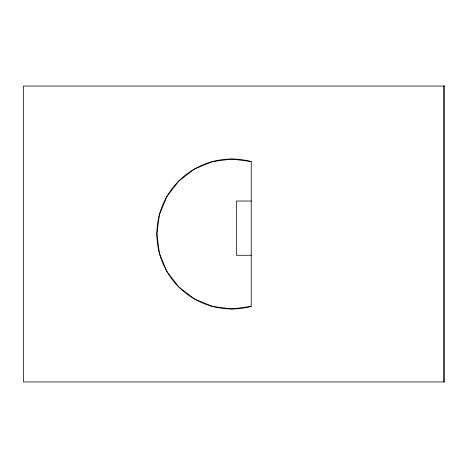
<?xml version="1.0" encoding="UTF-8"?>
<svg xmlns="http://www.w3.org/2000/svg" width="468" height="468" viewBox="0 0 468 468"><rect width="100%" height="100%" fill="white"/><g stroke="black" fill="none" stroke-linecap="round" stroke-linejoin="round"><path stroke-width="0.7" d="M251.234 306.411L231.83 308.962L212.472 306.411L194.343 298.923L178.823 287.007L166.906 271.481L159.418 253.404L156.868 234L159.418 214.596L166.906 196.519L178.823 180.993L194.343 169.077L212.425 161.589L231.83 159.038L251.234 161.589L251.234 306.411A74.962 74.962 0 0 1 156.868 234A74.962 74.962 0 0 1 251.234 161.589M251.234 201.024L236.434 201.024L236.434 255.276L251.234 255.276M443.6 86.042L443.6 381.958M444.6 86.042L23.4 86.042L23.4 381.958L444.6 381.958L444.6 86.042"/></g></svg>
